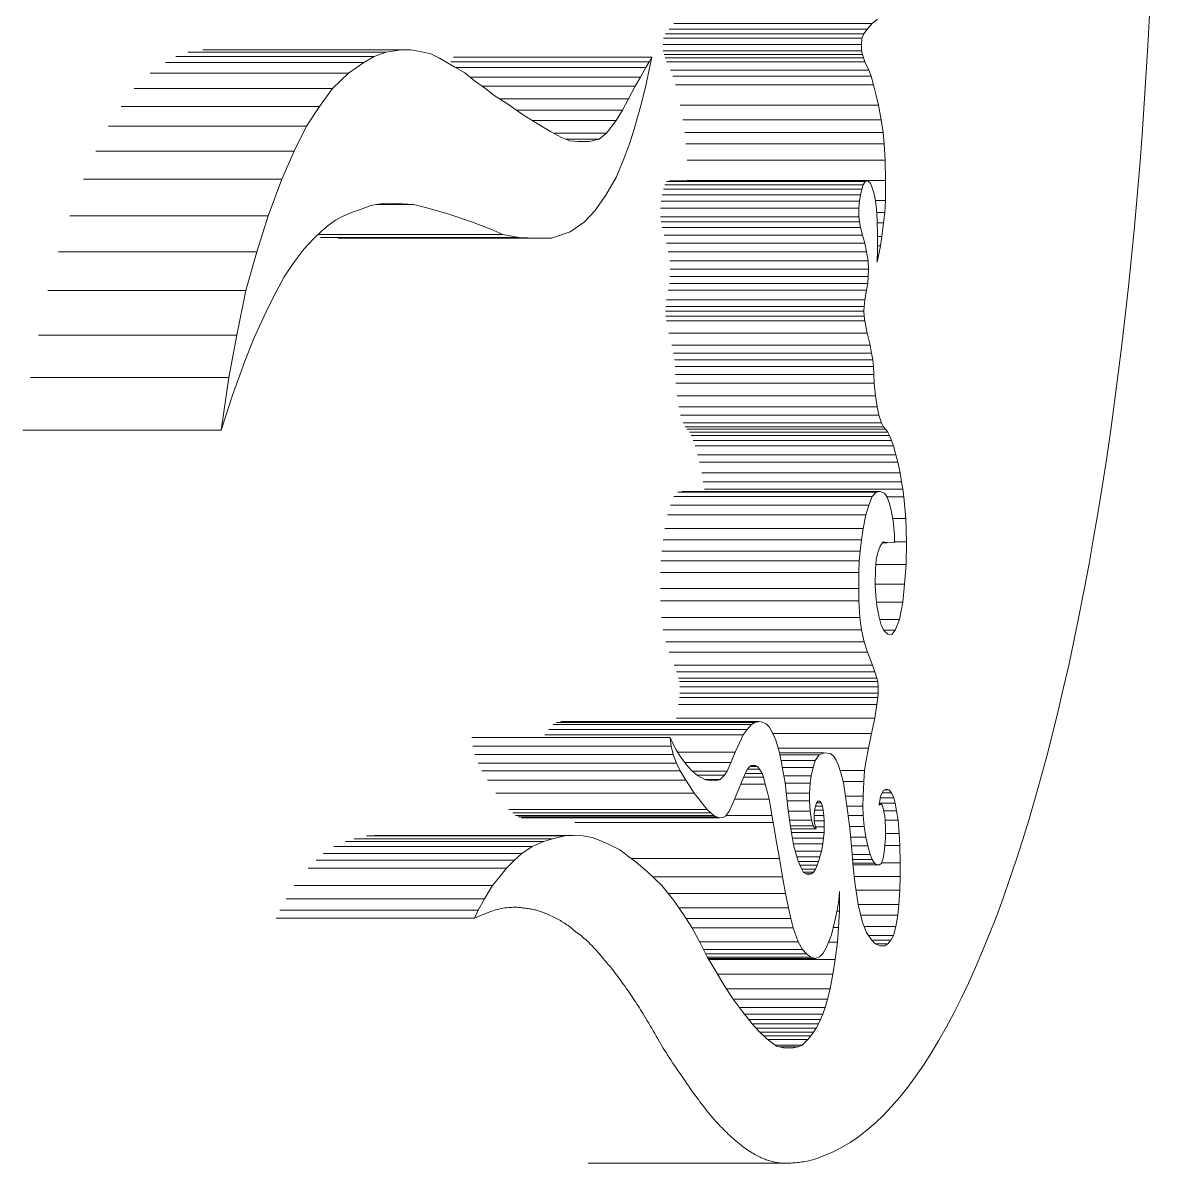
# Model space of a CAD drawing. Header units: inches. Extents: x 15 to 402, y 6 to 258.
# Drawn here: x 219.566 to 219.9119, y 105.263 to 105.6102 of the extents above; entities that cross this region are included whole.
import ezdxf

# ---------------------------------------------------------------- set-up
doc = ezdxf.new("R2010")
doc.units = ezdxf.units.IN
doc.header["$LTSCALE"] = 12
doc.header["$MEASUREMENT"] = 0
doc.layers.add('Visible (ANSI)', color=7, linetype='Continuous', lineweight=50)

msp = doc.modelspace()

# ---------------------------------------------------------------- linework, layer by layer
at = {"layer": 'Visible (ANSI)', "linetype": 'Continuous', "lineweight": 18}
for p, q in [((219.76418, 105.60994), (219.82455, 105.60994)), ((219.82307, 105.60822), (219.82455, 105.60994)), ((219.82455, 105.60994), (219.8262, 105.61125)), ((219.76166, 105.60683), (219.82204, 105.60683)), ((219.7627, 105.60822), (219.82307, 105.60822)), ((219.82143, 105.60546), (219.82204, 105.60683)), ((219.82204, 105.60683), (219.82307, 105.60822)), ((219.7609, 105.6036), (219.82127, 105.6036)), ((219.76106, 105.60546), (219.82143, 105.60546)), ((219.82127, 105.6036), (219.82143, 105.60546)), ((219.82131, 105.60165), (219.82127, 105.6036)), ((219.61259, 105.59987), (219.67296, 105.59987)), ((219.61624, 105.60127), (219.67661, 105.60127)), ((219.6208, 105.60193), (219.68117, 105.60193)), ((219.62379, 105.60195), (219.68416, 105.60195)), ((219.66977, 105.59808), (219.67296, 105.59987)), ((219.67296, 105.59987), (219.67661, 105.60127)), ((219.67661, 105.60127), (219.68117, 105.60193)), ((219.68117, 105.60193), (219.68416, 105.60195)), ((219.68416, 105.60195), (219.68746, 105.6013)), ((219.68746, 105.6013), (219.69021, 105.60076)), ((219.69021, 105.60076), (219.69285, 105.5994)), ((219.69285, 105.5994), (219.69748, 105.59665)), ((219.69709, 105.5997), (219.75746, 105.5997)), ((219.75746, 105.5997), (219.75667, 105.59595)), ((219.75669, 105.59834), (219.75746, 105.5997)), ((219.76094, 105.60165), (219.82131, 105.60165)), ((219.76123, 105.60053), (219.8216, 105.60053)), ((219.76153, 105.59952), (219.8219, 105.59952)), ((219.8216, 105.60053), (219.82131, 105.60165)), ((219.8219, 105.59952), (219.8216, 105.60053)), ((219.82232, 105.5983), (219.8219, 105.59952)), ((219.6094, 105.59808), (219.66977, 105.59808)), ((219.66514, 105.59481), (219.66977, 105.59808)), ((219.69632, 105.59834), (219.75669, 105.59834)), ((219.69748, 105.59665), (219.70058, 105.59491)), ((219.69772, 105.59652), (219.7556, 105.59652)), ((219.75403, 105.59359), (219.7556, 105.59652)), ((219.7556, 105.59652), (219.75669, 105.59834)), ((219.75667, 105.59595), (219.75576, 105.59146)), ((219.76195, 105.5983), (219.82232, 105.5983)), ((219.8235, 105.59573), (219.82232, 105.5983)), ((219.60477, 105.59481), (219.66514, 105.59481)), ((219.66022, 105.59015), (219.66514, 105.59481)), ((219.70058, 105.59491), (219.70351, 105.59248)), ((219.70218, 105.59359), (219.75403, 105.59359)), ((219.70351, 105.59248), (219.70679, 105.5902)), ((219.75242, 105.59092), (219.75403, 105.59359)), ((219.76313, 105.59573), (219.8235, 105.59573)), ((219.76391, 105.59388), (219.82428, 105.59388)), ((219.82428, 105.59388), (219.8235, 105.59573)), ((219.825, 105.59124), (219.82428, 105.59388)), ((219.59985, 105.59015), (219.66022, 105.59015)), ((219.65631, 105.58471), (219.66022, 105.59015)), ((219.70575, 105.59092), (219.75242, 105.59092)), ((219.70679, 105.5902), (219.70947, 105.58803)), ((219.75042, 105.58702), (219.75242, 105.59092)), ((219.75576, 105.59146), (219.7543, 105.58571)), ((219.76463, 105.59124), (219.825, 105.59124)), ((219.82577, 105.58808), (219.825, 105.59124)), ((219.70947, 105.58803), (219.71383, 105.58528)), ((219.71107, 105.58702), (219.75042, 105.58702)), ((219.74853, 105.58353), (219.75042, 105.58702)), ((219.7543, 105.58571), (219.75205, 105.57775)), ((219.8265, 105.58509), (219.82577, 105.58808)), ((219.59594, 105.58471), (219.65631, 105.58471)), ((219.6524, 105.57872), (219.65631, 105.58471)), ((219.71383, 105.58528), (219.71813, 105.58224)), ((219.71631, 105.58353), (219.74853, 105.58353)), ((219.71813, 105.58224), (219.72338, 105.57898)), ((219.74658, 105.58044), (219.74853, 105.58353)), ((219.76613, 105.58509), (219.8265, 105.58509)), ((219.82728, 105.58063), (219.8265, 105.58509)), ((219.59203, 105.57872), (219.6524, 105.57872)), ((219.64857, 105.57107), (219.6524, 105.57872)), ((219.72103, 105.58044), (219.74658, 105.58044)), ((219.72338, 105.57898), (219.72662, 105.57711)), ((219.74366, 105.57661), (219.74658, 105.58044)), ((219.76691, 105.58063), (219.82728, 105.58063)), ((219.82787, 105.57677), (219.82728, 105.58063)), ((219.72662, 105.57711), (219.72998, 105.57524)), ((219.72751, 105.57661), (219.74366, 105.57661)), ((219.72998, 105.57524), (219.73252, 105.57428)), ((219.74141, 105.57473), (219.74366, 105.57661)), ((219.75205, 105.57775), (219.75081, 105.57366)), ((219.7675, 105.57677), (219.82787, 105.57677)), ((219.82824, 105.57333), (219.82787, 105.57677)), ((219.73131, 105.57473), (219.74141, 105.57473)), ((219.73252, 105.57428), (219.73519, 105.57401)), ((219.73491, 105.57404), (219.73839, 105.57404)), ((219.73519, 105.57401), (219.73839, 105.57404)), ((219.73839, 105.57404), (219.74141, 105.57473)), ((219.75081, 105.57366), (219.74896, 105.56871)), ((219.76787, 105.57333), (219.82824, 105.57333)), ((219.82855, 105.56838), (219.82824, 105.57333)), ((219.5882, 105.57107), (219.64857, 105.57107)), ((219.64482, 105.56261), (219.64857, 105.57107)), ((219.74896, 105.56871), (219.74667, 105.56327)), ((219.76818, 105.56838), (219.82855, 105.56838)), ((219.82862, 105.56216), (219.82855, 105.56838)), ((219.58445, 105.56261), (219.64482, 105.56261)), ((219.64064, 105.55137), (219.64482, 105.56261)), ((219.74667, 105.56327), (219.74344, 105.55766)), ((219.76202, 105.56182), (219.82239, 105.56182)), ((219.76283, 105.56203), (219.8232, 105.56203)), ((219.76825, 105.56216), (219.82862, 105.56216)), ((219.82184, 105.56084), (219.82239, 105.56182)), ((219.82239, 105.56182), (219.8232, 105.56203)), ((219.8232, 105.56203), (219.82405, 105.56138)), ((219.82405, 105.56138), (219.82448, 105.56028)), ((219.82857, 105.5561), (219.82862, 105.56216)), ((219.74344, 105.55766), (219.74011, 105.55297)), ((219.76058, 105.55777), (219.82095, 105.55777)), ((219.761, 105.55952), (219.82137, 105.55952)), ((219.76147, 105.56084), (219.82184, 105.56084)), ((219.82064, 105.55585), (219.82095, 105.55777)), ((219.82095, 105.55777), (219.82137, 105.55952)), ((219.82137, 105.55952), (219.82184, 105.56084)), ((219.82448, 105.56028), (219.82507, 105.55841)), ((219.82507, 105.55841), (219.82546, 105.55661)), ((219.67191, 105.55455), (219.66927, 105.55358)), ((219.67602, 105.55523), (219.67191, 105.55455)), ((219.67378, 105.55486), (219.68489, 105.55486)), ((219.67986, 105.55519), (219.67602, 105.55523)), ((219.68489, 105.55486), (219.67986, 105.55519)), ((219.68854, 105.55398), (219.68489, 105.55486)), ((219.76027, 105.55585), (219.82064, 105.55585)), ((219.82047, 105.55376), (219.82064, 105.55585)), ((219.82546, 105.55661), (219.82585, 105.55352)), ((219.82552, 105.5561), (219.82857, 105.5561)), ((219.82836, 105.55246), (219.82857, 105.5561)), ((219.58027, 105.55137), (219.64064, 105.55137)), ((219.63718, 105.54043), (219.64064, 105.55137)), ((219.66352, 105.55128), (219.66122, 105.55009)), ((219.66655, 105.55261), (219.66352, 105.55128)), ((219.66927, 105.55358), (219.66655, 105.55261)), ((219.69507, 105.55207), (219.68854, 105.55398)), ((219.70256, 105.54961), (219.69507, 105.55207)), ((219.74011, 105.55297), (219.73684, 105.54949)), ((219.7601, 105.55376), (219.82047, 105.55376)), ((219.76011, 105.55108), (219.82048, 105.55108)), ((219.82048, 105.55108), (219.82047, 105.55376)), ((219.82064, 105.54954), (219.82048, 105.55108)), ((219.82585, 105.55352), (219.82606, 105.55007)), ((219.82591, 105.55246), (219.82836, 105.55246)), ((219.82801, 105.54925), (219.82836, 105.55246)), ((219.6589, 105.54844), (219.65693, 105.54677)), ((219.66122, 105.55009), (219.6589, 105.54844)), ((219.70851, 105.54731), (219.70256, 105.54961)), ((219.71208, 105.54572), (219.70851, 105.54731)), ((219.73684, 105.54949), (219.73265, 105.54655)), ((219.76027, 105.54954), (219.82064, 105.54954)), ((219.76061, 105.54782), (219.82098, 105.54782)), ((219.82098, 105.54782), (219.82064, 105.54954)), ((219.82164, 105.54552), (219.82098, 105.54782)), ((219.82606, 105.55007), (219.82617, 105.54558)), ((219.82608, 105.54925), (219.82801, 105.54925)), ((219.82751, 105.54513), (219.82801, 105.54925)), ((219.65445, 105.5444), (219.65158, 105.54129)), ((219.65693, 105.54677), (219.65445, 105.5444)), ((219.65583, 105.54572), (219.71208, 105.54572)), ((219.65663, 105.54479), (219.717, 105.54479)), ((219.66188, 105.54459), (219.72225, 105.54459)), ((219.717, 105.54479), (219.71208, 105.54572)), ((219.72225, 105.54459), (219.717, 105.54479)), ((219.72697, 105.54459), (219.72225, 105.54459)), ((219.73265, 105.54655), (219.72697, 105.54459)), ((219.76127, 105.54552), (219.82164, 105.54552)), ((219.82232, 105.54305), (219.82164, 105.54552)), ((219.82617, 105.54558), (219.82616, 105.54109)), ((219.82617, 105.54513), (219.82751, 105.54513)), ((219.82707, 105.54226), (219.82751, 105.54513)), ((219.57681, 105.54043), (219.63718, 105.54043)), ((219.63393, 105.52869), (219.63718, 105.54043)), ((219.65158, 105.54129), (219.64847, 105.53723)), ((219.76195, 105.54305), (219.82232, 105.54305)), ((219.76245, 105.54048), (219.82282, 105.54048)), ((219.82282, 105.54048), (219.82232, 105.54305)), ((219.8233, 105.53774), (219.82282, 105.54048)), ((219.82616, 105.54109), (219.82608, 105.53728)), ((219.82616, 105.54226), (219.82707, 105.54226)), ((219.82652, 105.5392), (219.82707, 105.54226)), ((219.64847, 105.53723), (219.6456, 105.53282)), ((219.76293, 105.53774), (219.8233, 105.53774)), ((219.8234, 105.53515), (219.8233, 105.53774)), ((219.82608, 105.53728), (219.82652, 105.5392)), ((219.82612, 105.5392), (219.82652, 105.5392)), ((219.76303, 105.53515), (219.8234, 105.53515)), ((219.82337, 105.5329), (219.8234, 105.53515)), ((219.6456, 105.53282), (219.64315, 105.52827)), ((219.76285, 105.53082), (219.82322, 105.53082)), ((219.763, 105.5329), (219.82337, 105.5329)), ((219.82286, 105.52873), (219.82322, 105.53082)), ((219.82322, 105.53082), (219.82337, 105.5329)), ((219.57356, 105.52869), (219.63393, 105.52869)), ((219.63112, 105.51503), (219.63393, 105.52869)), ((219.64315, 105.52827), (219.64078, 105.52365)), ((219.76249, 105.52873), (219.82286, 105.52873)), ((219.82234, 105.52587), (219.82286, 105.52873)), ((219.64078, 105.52365), (219.63862, 105.51917)), ((219.76174, 105.52382), (219.82211, 105.52382)), ((219.76197, 105.52587), (219.82234, 105.52587)), ((219.82205, 105.52238), (219.82211, 105.52382)), ((219.82211, 105.52382), (219.82234, 105.52587)), ((219.76168, 105.52238), (219.82205, 105.52238)), ((219.76172, 105.52082), (219.82209, 105.52082)), ((219.7619, 105.51947), (219.82227, 105.51947)), ((219.82209, 105.52082), (219.82205, 105.52238)), ((219.82227, 105.51947), (219.82209, 105.52082)), ((219.82303, 105.51569), (219.82227, 105.51947)), ((219.63862, 105.51917), (219.63627, 105.51407)), ((219.57075, 105.51503), (219.63112, 105.51503)), ((219.62866, 105.50222), (219.63112, 105.51503)), ((219.63627, 105.51407), (219.63356, 105.50715)), ((219.76266, 105.51569), (219.82303, 105.51569)), ((219.82392, 105.51203), (219.82303, 105.51569)), ((219.76355, 105.51203), (219.82392, 105.51203)), ((219.76402, 105.50956), (219.82439, 105.50956)), ((219.82439, 105.50956), (219.82392, 105.51203)), ((219.82472, 105.50754), (219.82439, 105.50956)), ((219.63356, 105.50715), (219.63201, 105.50293)), ((219.76435, 105.50754), (219.82472, 105.50754)), ((219.76456, 105.50556), (219.82493, 105.50556)), ((219.82493, 105.50556), (219.82472, 105.50754)), ((219.82501, 105.50313), (219.82493, 105.50556)), ((219.56829, 105.50222), (219.62866, 105.50222)), ((219.62636, 105.48611), (219.62866, 105.50222)), ((219.63201, 105.50293), (219.62985, 105.49678)), ((219.76464, 105.50313), (219.82501, 105.50313)), ((219.82514, 105.50046), (219.82501, 105.50313)), ((219.76477, 105.50046), (219.82514, 105.50046)), ((219.82556, 105.49656), (219.82514, 105.50046)), ((219.62985, 105.49678), (219.62636, 105.48611)), ((219.76519, 105.49656), (219.82556, 105.49656)), ((219.82611, 105.49324), (219.82556, 105.49656)), ((219.76574, 105.49324), (219.82611, 105.49324)), ((219.82661, 105.49069), (219.82611, 105.49324)), ((219.76623, 105.49069), (219.82661, 105.49069)), ((219.76698, 105.48841), (219.82735, 105.48841)), ((219.82735, 105.48841), (219.82661, 105.49069)), ((219.82802, 105.48715), (219.82735, 105.48841)), ((219.56599, 105.48611), (219.62636, 105.48611)), ((219.76765, 105.48715), (219.82802, 105.48715)), ((219.76823, 105.48647), (219.8286, 105.48647)), ((219.76895, 105.48556), (219.82932, 105.48556)), ((219.8286, 105.48647), (219.82802, 105.48715)), ((219.82932, 105.48556), (219.8286, 105.48647)), ((219.82981, 105.48455), (219.82932, 105.48556)), ((219.76944, 105.48455), (219.82981, 105.48455)), ((219.77009, 105.48304), (219.83046, 105.48304)), ((219.7707, 105.48136), (219.83107, 105.48136)), ((219.83046, 105.48304), (219.82981, 105.48455)), ((219.83107, 105.48136), (219.83046, 105.48304)), ((219.83177, 105.47865), (219.83107, 105.48136)), ((219.77139, 105.47865), (219.83177, 105.47865)), ((219.83231, 105.47644), (219.83177, 105.47865)), ((219.77194, 105.47644), (219.83231, 105.47644)), ((219.83303, 105.47313), (219.83231, 105.47644)), ((219.77266, 105.47313), (219.83303, 105.47313)), ((219.83351, 105.47041), (219.83303, 105.47313)), ((219.76662, 105.4675), (219.82699, 105.4675)), ((219.77314, 105.47041), (219.83351, 105.47041)), ((219.7735, 105.46819), (219.83387, 105.46819)), ((219.82579, 105.46725), (219.82699, 105.4675)), ((219.82699, 105.4675), (219.82829, 105.46692)), ((219.83387, 105.46819), (219.83351, 105.47041)), ((219.83414, 105.46589), (219.83387, 105.46819)), ((219.76417, 105.46598), (219.82454, 105.46598)), ((219.76541, 105.46725), (219.82579, 105.46725)), ((219.82351, 105.46333), (219.82454, 105.46598)), ((219.82454, 105.46598), (219.82579, 105.46725)), ((219.82829, 105.46692), (219.82911, 105.46575)), ((219.82902, 105.46589), (219.83414, 105.46589)), ((219.82911, 105.46575), (219.8298, 105.46383)), ((219.83482, 105.45924), (219.83414, 105.46589)), ((219.76314, 105.46333), (219.82351, 105.46333)), ((219.8226, 105.4604), (219.82351, 105.46333)), ((219.8298, 105.46383), (219.83033, 105.46172)), ((219.83033, 105.46172), (219.83095, 105.45859)), ((219.76223, 105.4604), (219.8226, 105.4604)), ((219.8218, 105.45626), (219.8226, 105.4604)), ((219.83082, 105.45924), (219.83482, 105.45924)), ((219.83095, 105.45859), (219.83136, 105.45431)), ((219.83502, 105.45211), (219.83482, 105.45924)), ((219.76143, 105.45626), (219.8218, 105.45626)), ((219.82128, 105.4528), (219.8218, 105.45626)), ((219.83136, 105.45431), (219.83139, 105.45193)), ((219.76091, 105.4528), (219.82128, 105.4528)), ((219.82091, 105.44934), (219.82128, 105.4528)), ((219.82702, 105.45084), (219.82628, 105.44888)), ((219.82794, 105.45212), (219.82702, 105.45084)), ((219.82771, 105.45181), (219.82915, 105.45181)), ((219.82778, 105.4519), (219.829, 105.4519)), ((219.829, 105.4519), (219.82794, 105.45212)), ((219.82915, 105.45181), (219.829, 105.4519)), ((219.83139, 105.45193), (219.82915, 105.45181)), ((219.83139, 105.45211), (219.83502, 105.45211)), ((219.83486, 105.44523), (219.83502, 105.45211)), ((219.76054, 105.44934), (219.82091, 105.44934)), ((219.82063, 105.44635), (219.82091, 105.44934)), ((219.82578, 105.44679), (219.82555, 105.44376)), ((219.82628, 105.44888), (219.82578, 105.44679)), ((219.76026, 105.44635), (219.82063, 105.44635)), ((219.82046, 105.44279), (219.82063, 105.44635)), ((219.82555, 105.44376), (219.82545, 105.43908)), ((219.82566, 105.44523), (219.83486, 105.44523)), ((219.83439, 105.4393), (219.83486, 105.44523)), ((219.76009, 105.44279), (219.82046, 105.44279)), ((219.82044, 105.43796), (219.82046, 105.44279)), ((219.76007, 105.43796), (219.82044, 105.43796)), ((219.82049, 105.43415), (219.82044, 105.43796)), ((219.82545, 105.43908), (219.82564, 105.43566)), ((219.82546, 105.4393), (219.83439, 105.4393)), ((219.83391, 105.43378), (219.83439, 105.4393)), ((219.76012, 105.43415), (219.82049, 105.43415)), ((219.82076, 105.42908), (219.82049, 105.43415)), ((219.82564, 105.43566), (219.82601, 105.43266)), ((219.82587, 105.43378), (219.83391, 105.43378)), ((219.82601, 105.43266), (219.82655, 105.42966)), ((219.83289, 105.42848), (219.83391, 105.43378)), ((219.82655, 105.42966), (219.82731, 105.42682)), ((219.76039, 105.42908), (219.82076, 105.42908)), ((219.82132, 105.42537), (219.82076, 105.42908)), ((219.82687, 105.42848), (219.83289, 105.42848)), ((219.82731, 105.42682), (219.82817, 105.42508)), ((219.83155, 105.42525), (219.83289, 105.42848)), ((219.76095, 105.42537), (219.82132, 105.42537)), ((219.82209, 105.42167), (219.82132, 105.42537)), ((219.82809, 105.42525), (219.83155, 105.42525)), ((219.82817, 105.42508), (219.82928, 105.42403)), ((219.82928, 105.42403), (219.83052, 105.42396)), ((219.83052, 105.42396), (219.83155, 105.42525)), ((219.76172, 105.42167), (219.82209, 105.42167)), ((219.82311, 105.41858), (219.82209, 105.42167)), ((219.76274, 105.41858), (219.82311, 105.41858)), ((219.82466, 105.4146), (219.82311, 105.41858)), ((219.76429, 105.4146), (219.82466, 105.4146)), ((219.76502, 105.41258), (219.82539, 105.41258)), ((219.82539, 105.41258), (219.82466, 105.4146)), ((219.826, 105.41064), (219.82539, 105.41258)), ((219.76563, 105.41064), (219.826, 105.41064)), ((219.76588, 105.40963), (219.82625, 105.40963)), ((219.82625, 105.40963), (219.826, 105.41064)), ((219.82637, 105.40802), (219.82625, 105.40963)), ((219.766, 105.40802), (219.82637, 105.40802)), ((219.76602, 105.40612), (219.82639, 105.40612)), ((219.82629, 105.40479), (219.82639, 105.40612)), ((219.82639, 105.40612), (219.82637, 105.40802)), ((219.76562, 105.40265), (219.82599, 105.40265)), ((219.76592, 105.40479), (219.82629, 105.40479)), ((219.82532, 105.39842), (219.82599, 105.40265)), ((219.82599, 105.40265), (219.82629, 105.40479)), ((219.76495, 105.39842), (219.82532, 105.39842)), ((219.82439, 105.39381), (219.82532, 105.39842)), ((219.72613, 105.39499), (219.7865, 105.39499)), ((219.72746, 105.39658), (219.78783, 105.39658)), ((219.72843, 105.39716), (219.7888, 105.39716)), ((219.7298, 105.39741), (219.79017, 105.39741)), ((219.78532, 105.3934), (219.7865, 105.39499)), ((219.7865, 105.39499), (219.78783, 105.39658)), ((219.78783, 105.39658), (219.7888, 105.39716)), ((219.7888, 105.39716), (219.79017, 105.39741)), ((219.79017, 105.39741), (219.7911, 105.39728)), ((219.7911, 105.39728), (219.79229, 105.39671)), ((219.79229, 105.39671), (219.7932, 105.39586)), ((219.7932, 105.39586), (219.79425, 105.39403)), ((219.70267, 105.39254), (219.76304, 105.39254)), ((219.72495, 105.3934), (219.78532, 105.3934)), ((219.76335, 105.38995), (219.76304, 105.39254)), ((219.76304, 105.39254), (219.76379, 105.39096)), ((219.76379, 105.39096), (219.76491, 105.38887)), ((219.78417, 105.39092), (219.78532, 105.3934)), ((219.79425, 105.39403), (219.79519, 105.39175)), ((219.79435, 105.39381), (219.82439, 105.39381)), ((219.79519, 105.39175), (219.79623, 105.3883)), ((219.82338, 105.3893), (219.82439, 105.39381)), ((219.70298, 105.38995), (219.76335, 105.38995)), ((219.76394, 105.38742), (219.76335, 105.38995)), ((219.76491, 105.38887), (219.76622, 105.38669)), ((219.76539, 105.38807), (219.78283, 105.38807)), ((219.78152, 105.38495), (219.78283, 105.38807)), ((219.78283, 105.38807), (219.78417, 105.39092)), ((219.79593, 105.3893), (219.82338, 105.3893)), ((219.79623, 105.3883), (219.79687, 105.38543)), ((219.79631, 105.38794), (219.80993, 105.38794)), ((219.80839, 105.38734), (219.80993, 105.38794)), ((219.80993, 105.38794), (219.81191, 105.38773)), ((219.81191, 105.38773), (219.81287, 105.38675)), ((219.82275, 105.38564), (219.82338, 105.3893)), ((219.70357, 105.38742), (219.76394, 105.38742)), ((219.70465, 105.38481), (219.76502, 105.38481)), ((219.76502, 105.38481), (219.76394, 105.38742)), ((219.76609, 105.38241), (219.76502, 105.38481)), ((219.76622, 105.38669), (219.76814, 105.38418)), ((219.76755, 105.38495), (219.78152, 105.38495)), ((219.76814, 105.38418), (219.76947, 105.38263)), ((219.78045, 105.3823), (219.78152, 105.38495)), ((219.78771, 105.38405), (219.78699, 105.38347)), ((219.7884, 105.38418), (219.78771, 105.38405)), ((219.7878, 105.38407), (219.78901, 105.38407)), ((219.78901, 105.38407), (219.7884, 105.38418)), ((219.78966, 105.38376), (219.78901, 105.38407)), ((219.79644, 105.38734), (219.80839, 105.38734)), ((219.79685, 105.38553), (219.80722, 105.38553)), ((219.79687, 105.38543), (219.79746, 105.38205)), ((219.80654, 105.38344), (219.80722, 105.38553)), ((219.80722, 105.38553), (219.80839, 105.38734)), ((219.81287, 105.38675), (219.81362, 105.38565)), ((219.81362, 105.38565), (219.81429, 105.38404)), ((219.81429, 105.38404), (219.81502, 105.38182)), ((219.82225, 105.38256), (219.82275, 105.38564)), ((219.70572, 105.38241), (219.76609, 105.38241)), ((219.76782, 105.37954), (219.76609, 105.38241)), ((219.76947, 105.38263), (219.77136, 105.38102)), ((219.76987, 105.3823), (219.78045, 105.3823)), ((219.77129, 105.38109), (219.77964, 105.38109)), ((219.77136, 105.38102), (219.77376, 105.37971)), ((219.77825, 105.37976), (219.77964, 105.38109)), ((219.77964, 105.38109), (219.78045, 105.3823)), ((219.78568, 105.38113), (219.78486, 105.37916)), ((219.7864, 105.38261), (219.78568, 105.38113)), ((219.78594, 105.38166), (219.79101, 105.38166)), ((219.78699, 105.38347), (219.7864, 105.38261)), ((219.7866, 105.3829), (219.79026, 105.3829)), ((219.78734, 105.38376), (219.78966, 105.38376)), ((219.79026, 105.3829), (219.78966, 105.38376)), ((219.79101, 105.38166), (219.79026, 105.3829)), ((219.79142, 105.38045), (219.79101, 105.38166)), ((219.79722, 105.38344), (219.80654, 105.38344)), ((219.79746, 105.38205), (219.79803, 105.37876)), ((219.79766, 105.38094), (219.80598, 105.38094)), ((219.80567, 105.37866), (219.80598, 105.38094)), ((219.80598, 105.38094), (219.80654, 105.38344)), ((219.81478, 105.38256), (219.82225, 105.38256)), ((219.81502, 105.38182), (219.8158, 105.37877)), ((219.82197, 105.37923), (219.82225, 105.38256)), ((219.70745, 105.37954), (219.76782, 105.37954)), ((219.76893, 105.37787), (219.76782, 105.37954)), ((219.77033, 105.37566), (219.76893, 105.37787)), ((219.77367, 105.37976), (219.77825, 105.37976)), ((219.77376, 105.37971), (219.77551, 105.37944)), ((219.77551, 105.37944), (219.77693, 105.37942)), ((219.77693, 105.37942), (219.77825, 105.37976)), ((219.78486, 105.37916), (219.78398, 105.37695)), ((219.78456, 105.37841), (219.792, 105.37841)), ((219.7854, 105.38045), (219.79142, 105.38045)), ((219.792, 105.37841), (219.79142, 105.38045)), ((219.79264, 105.37583), (219.792, 105.37841)), ((219.79803, 105.37876), (219.79842, 105.37501)), ((219.79804, 105.37866), (219.80567, 105.37866)), ((219.8055, 105.37567), (219.80567, 105.37866)), ((219.81568, 105.37923), (219.82197, 105.37923)), ((219.8158, 105.37877), (219.81643, 105.37458)), ((219.82176, 105.37472), (219.82197, 105.37923)), ((219.70996, 105.37566), (219.77033, 105.37566)), ((219.77165, 105.374), (219.77033, 105.37566)), ((219.77302, 105.3723), (219.77165, 105.374)), ((219.7831, 105.37499), (219.78216, 105.37258)), ((219.78262, 105.37376), (219.79316, 105.37376)), ((219.78398, 105.37695), (219.7831, 105.37499)), ((219.79316, 105.37376), (219.79264, 105.37583)), ((219.79367, 105.37094), (219.79316, 105.37376)), ((219.79835, 105.37567), (219.8055, 105.37567)), ((219.79842, 105.37501), (219.79892, 105.37118)), ((219.80545, 105.3733), (219.8055, 105.37567)), ((219.81641, 105.37472), (219.82176, 105.37472)), ((219.81643, 105.37458), (219.81707, 105.37036)), ((219.82174, 105.37166), (219.82176, 105.37472)), ((219.8271, 105.37469), (219.82663, 105.372)), ((219.82701, 105.37416), (219.83109, 105.37416)), ((219.82795, 105.37648), (219.8271, 105.37469)), ((219.82762, 105.37578), (219.83047, 105.37578)), ((219.8288, 105.37689), (219.82795, 105.37648)), ((219.82833, 105.37666), (219.82973, 105.37666)), ((219.82973, 105.37666), (219.8288, 105.37689)), ((219.83047, 105.37578), (219.82973, 105.37666)), ((219.83109, 105.37416), (219.83047, 105.37578)), ((219.83159, 105.37254), (219.83109, 105.37416)), ((219.71398, 105.37065), (219.77435, 105.37065)), ((219.77435, 105.37065), (219.77302, 105.3723)), ((219.77548, 105.36967), (219.77435, 105.37065)), ((219.78109, 105.3703), (219.77992, 105.36862)), ((219.78216, 105.37258), (219.78109, 105.3703)), ((219.79404, 105.36879), (219.79367, 105.37094)), ((219.79864, 105.3733), (219.80545, 105.3733)), ((219.79892, 105.37118), (219.79951, 105.36682)), ((219.80565, 105.37012), (219.80545, 105.3733)), ((219.80698, 105.37035), (219.80688, 105.369)), ((219.80725, 105.37165), (219.80698, 105.37035)), ((219.80699, 105.37043), (219.80966, 105.37043)), ((219.80756, 105.37262), (219.80725, 105.37165)), ((219.80726, 105.3717), (219.80941, 105.3717)), ((219.80801, 105.37315), (219.80756, 105.37262)), ((219.80763, 105.37269), (219.80903, 105.37269)), ((219.80859, 105.37318), (219.80801, 105.37315)), ((219.80903, 105.37269), (219.80859, 105.37318)), ((219.80941, 105.3717), (219.80903, 105.37269)), ((219.80966, 105.37043), (219.80941, 105.3717)), ((219.80987, 105.36881), (219.80966, 105.37043)), ((219.81687, 105.37166), (219.82174, 105.37166)), ((219.81707, 105.37036), (219.8177, 105.36483)), ((219.82184, 105.36884), (219.82174, 105.37166)), ((219.82663, 105.372), (219.82693, 105.3723)), ((219.82669, 105.3723), (219.82693, 105.3723)), ((219.82673, 105.37254), (219.83159, 105.37254)), ((219.82693, 105.3723), (219.8273, 105.37226)), ((219.8273, 105.37226), (219.82763, 105.37193)), ((219.82763, 105.37193), (219.82788, 105.37108)), ((219.82788, 105.37108), (219.82813, 105.36994)), ((219.82806, 105.37027), (219.83198, 105.37027)), ((219.83198, 105.37027), (219.83159, 105.37254)), ((219.83244, 105.36736), (219.83198, 105.37027)), ((219.71511, 105.36967), (219.77548, 105.36967)), ((219.71599, 105.36883), (219.77636, 105.36883)), ((219.71674, 105.36838), (219.77711, 105.36838)), ((219.71775, 105.36808), (219.77812, 105.36808)), ((219.73401, 105.36669), (219.79438, 105.36669)), ((219.77636, 105.36883), (219.77548, 105.36967)), ((219.77711, 105.36838), (219.77636, 105.36883)), ((219.77812, 105.36808), (219.77711, 105.36838)), ((219.77918, 105.36819), (219.77812, 105.36808)), ((219.77992, 105.36862), (219.77918, 105.36819)), ((219.78004, 105.36879), (219.79404, 105.36879)), ((219.79438, 105.36669), (219.79404, 105.36879)), ((219.79545, 105.36066), (219.79438, 105.36669)), ((219.79906, 105.37012), (219.80565, 105.37012)), ((219.79944, 105.36737), (219.80611, 105.36737)), ((219.79951, 105.36682), (219.80009, 105.3629)), ((219.80611, 105.36737), (219.80565, 105.37012)), ((219.80662, 105.36564), (219.80611, 105.36737)), ((219.80688, 105.369), (219.80687, 105.36754)), ((219.80687, 105.36754), (219.80703, 105.36642)), ((219.80688, 105.36881), (219.80987, 105.36881)), ((219.80691, 105.36725), (219.80992, 105.36725)), ((219.80992, 105.36725), (219.80987, 105.36881)), ((219.80994, 105.36534), (219.80992, 105.36725)), ((219.81724, 105.36884), (219.82184, 105.36884)), ((219.82209, 105.36543), (219.82184, 105.36884)), ((219.82813, 105.36994), (219.82842, 105.36863)), ((219.82842, 105.36863), (219.82855, 105.36719)), ((219.82853, 105.36736), (219.83244, 105.36736)), ((219.82855, 105.36719), (219.82863, 105.365)), ((219.83281, 105.36334), (219.83244, 105.36736)), ((219.79969, 105.36564), (219.80662, 105.36564)), ((219.79982, 105.36474), (219.80716, 105.36474)), ((219.79998, 105.36366), (219.8099, 105.36366)), ((219.80716, 105.36474), (219.80662, 105.36564)), ((219.80703, 105.36642), (219.80748, 105.36476)), ((219.80719, 105.36474), (219.80716, 105.36474)), ((219.80748, 105.36476), (219.80719, 105.36474)), ((219.80732, 105.36534), (219.80994, 105.36534)), ((219.80976, 105.36191), (219.8099, 105.36366)), ((219.8099, 105.36366), (219.80994, 105.36534)), ((219.81763, 105.36543), (219.82209, 105.36543)), ((219.8177, 105.36483), (219.81822, 105.35951)), ((219.82266, 105.36223), (219.82209, 105.36543)), ((219.82863, 105.365), (219.82858, 105.36194)), ((219.8286, 105.36334), (219.83281, 105.36334)), ((219.83299, 105.35969), (219.83281, 105.36334)), ((219.66421, 105.36093), (219.72458, 105.36093)), ((219.66687, 105.36176), (219.72724, 105.36176)), ((219.67063, 105.36264), (219.731, 105.36264)), ((219.67319, 105.36277), (219.73356, 105.36277)), ((219.72109, 105.35938), (219.72458, 105.36093)), ((219.72458, 105.36093), (219.72724, 105.36176)), ((219.72724, 105.36176), (219.731, 105.36264)), ((219.731, 105.36264), (219.73356, 105.36277)), ((219.73356, 105.36277), (219.73649, 105.36264)), ((219.73649, 105.36264), (219.7393, 105.3621)), ((219.7393, 105.3621), (219.74198, 105.36113)), ((219.74198, 105.36113), (219.74447, 105.36002)), ((219.74447, 105.36002), (219.74774, 105.35839)), ((219.7963, 105.35575), (219.79545, 105.36066)), ((219.80009, 105.3629), (219.80063, 105.35988)), ((219.80026, 105.36191), (219.80976, 105.36191)), ((219.80058, 105.36016), (219.80949, 105.36016)), ((219.80063, 105.35988), (219.80138, 105.35695)), ((219.8091, 105.35795), (219.80949, 105.36016)), ((219.80949, 105.36016), (219.80976, 105.36191)), ((219.81795, 105.36223), (219.82266, 105.36223)), ((219.82322, 105.3596), (219.82266, 105.36223)), ((219.82845, 105.35974), (219.82821, 105.3576)), ((219.82858, 105.36194), (219.82845, 105.35974)), ((219.65756, 105.35729), (219.71793, 105.35729)), ((219.66072, 105.35938), (219.72109, 105.35938)), ((219.71566, 105.35525), (219.71793, 105.35729)), ((219.71793, 105.35729), (219.72109, 105.35938)), ((219.74774, 105.35839), (219.75038, 105.35632)), ((219.75038, 105.35632), (219.7527, 105.35465)), ((219.80113, 105.35795), (219.8091, 105.35795)), ((219.80138, 105.35695), (219.80202, 105.35492)), ((219.80161, 105.35625), (219.80864, 105.35625)), ((219.80821, 105.35482), (219.80864, 105.35625)), ((219.80864, 105.35625), (219.8091, 105.35795)), ((219.81821, 105.3596), (219.82322, 105.3596)), ((219.81822, 105.35951), (219.81878, 105.35325)), ((219.81845, 105.35693), (219.82396, 105.35693)), ((219.82396, 105.35693), (219.82322, 105.3596)), ((219.82458, 105.35545), (219.82396, 105.35693)), ((219.82821, 105.3576), (219.82791, 105.35579)), ((219.82845, 105.35969), (219.83299, 105.35969)), ((219.83308, 105.35437), (219.83299, 105.35969)), ((219.65284, 105.35279), (219.71321, 105.35279)), ((219.65528, 105.35525), (219.71566, 105.35525)), ((219.71129, 105.35035), (219.71321, 105.35279)), ((219.71321, 105.35279), (219.71566, 105.35525)), ((219.75118, 105.35575), (219.7963, 105.35575)), ((219.7527, 105.35465), (219.75617, 105.35167)), ((219.7972, 105.3502), (219.7963, 105.35575)), ((219.80202, 105.35492), (219.80281, 105.35309)), ((219.80206, 105.35482), (219.80821, 105.35482)), ((219.80255, 105.35368), (219.80776, 105.35368)), ((219.80281, 105.35309), (219.80367, 105.35145)), ((219.80734, 105.35254), (219.80776, 105.35368)), ((219.80776, 105.35368), (219.80821, 105.35482)), ((219.81859, 105.35545), (219.82458, 105.35545)), ((219.81869, 105.35433), (219.82526, 105.35433)), ((219.81873, 105.35385), (219.82598, 105.35385)), ((219.81873, 105.35383), (219.82674, 105.35383)), ((219.81878, 105.35325), (219.8193, 105.34851)), ((219.82526, 105.35433), (219.82458, 105.35545)), ((219.82598, 105.35385), (219.82526, 105.35433)), ((219.82674, 105.35383), (219.82598, 105.35385)), ((219.82737, 105.35432), (219.82674, 105.35383)), ((219.82791, 105.35579), (219.82737, 105.35432)), ((219.82739, 105.35437), (219.83308, 105.35437)), ((219.83307, 105.35025), (219.83308, 105.35437)), ((219.70899, 105.34749), (219.71129, 105.35035)), ((219.75617, 105.35167), (219.76053, 105.34749)), ((219.7577, 105.3502), (219.7972, 105.3502)), ((219.79814, 105.34511), (219.7972, 105.3502)), ((219.8031, 105.35254), (219.80734, 105.35254)), ((219.80359, 105.35161), (219.80672, 105.35161)), ((219.80367, 105.35145), (219.80462, 105.35094)), ((219.80438, 105.35107), (219.80604, 105.35107)), ((219.80462, 105.35094), (219.80524, 105.35086)), ((219.80524, 105.35086), (219.80604, 105.35107)), ((219.80604, 105.35107), (219.80672, 105.35161)), ((219.80672, 105.35161), (219.80734, 105.35254)), ((219.81911, 105.35025), (219.83307, 105.35025)), ((219.83297, 105.34608), (219.83307, 105.35025)), ((219.64862, 105.34749), (219.70899, 105.34749)), ((219.70649, 105.34349), (219.70899, 105.34749)), ((219.76053, 105.34749), (219.76412, 105.34296)), ((219.8193, 105.34851), (219.81981, 105.34505)), ((219.81966, 105.34608), (219.83297, 105.34608)), ((219.83265, 105.34176), (219.83297, 105.34608)), ((219.64612, 105.34349), (219.70649, 105.34349)), ((219.70458, 105.33996), (219.70649, 105.34349)), ((219.76242, 105.34511), (219.79814, 105.34511)), ((219.76412, 105.34296), (219.76709, 105.33871)), ((219.79903, 105.34074), (219.79814, 105.34511)), ((219.81441, 105.34303), (219.81384, 105.33996)), ((219.81463, 105.34565), (219.81441, 105.34303)), ((219.81457, 105.3397), (219.81463, 105.34565)), ((219.81981, 105.34505), (219.82032, 105.34169)), ((219.64421, 105.33996), (219.70458, 105.33996)), ((219.70349, 105.33757), (219.70458, 105.33996)), ((219.70737, 105.33916), (219.70562, 105.33846)), ((219.70879, 105.33968), (219.70737, 105.33916)), ((219.70993, 105.34007), (219.70879, 105.33968)), ((219.71085, 105.34033), (219.70993, 105.34007)), ((219.71158, 105.3405), (219.71085, 105.34033)), ((219.7122, 105.34061), (219.71158, 105.3405)), ((219.71275, 105.34068), (219.7122, 105.34061)), ((219.71328, 105.34074), (219.71275, 105.34068)), ((219.71379, 105.34079), (219.71328, 105.34074)), ((219.71428, 105.34083), (219.71379, 105.34079)), ((219.71476, 105.34086), (219.71428, 105.34083)), ((219.71522, 105.34088), (219.71476, 105.34086)), ((219.71566, 105.34089), (219.71522, 105.34088)), ((219.71608, 105.34089), (219.71566, 105.34089)), ((219.71648, 105.34088), (219.71608, 105.34089)), ((219.71686, 105.34085), (219.71648, 105.34088)), ((219.71722, 105.34083), (219.71686, 105.34085)), ((219.71757, 105.34079), (219.71722, 105.34083)), ((219.71791, 105.34075), (219.71757, 105.34079)), ((219.71823, 105.3407), (219.71791, 105.34075)), ((219.71855, 105.34066), (219.71823, 105.3407)), ((219.71886, 105.34061), (219.71855, 105.34066)), ((219.71917, 105.34057), (219.71886, 105.34061)), ((219.71948, 105.34052), (219.71917, 105.34057)), ((219.71979, 105.34048), (219.71948, 105.34052)), ((219.7201, 105.34044), (219.71979, 105.34048)), ((219.72041, 105.34039), (219.7201, 105.34044)), ((219.72072, 105.34034), (219.72041, 105.34039)), ((219.72105, 105.34029), (219.72072, 105.34034)), ((219.72137, 105.34022), (219.72105, 105.34029)), ((219.72171, 105.34015), (219.72137, 105.34022)), ((219.72205, 105.34007), (219.72171, 105.34015)), ((219.7224, 105.33997), (219.72205, 105.34007)), ((219.72276, 105.33987), (219.7224, 105.33997)), ((219.72313, 105.33975), (219.72276, 105.33987)), ((219.72351, 105.33962), (219.72313, 105.33975)), ((219.72389, 105.33949), (219.72351, 105.33962)), ((219.72428, 105.33934), (219.72389, 105.33949)), ((219.72468, 105.33919), (219.72428, 105.33934)), ((219.72509, 105.33902), (219.72468, 105.33919)), ((219.7255, 105.33885), (219.72509, 105.33902)), ((219.76567, 105.34074), (219.79903, 105.34074)), ((219.7998, 105.33747), (219.79903, 105.34074)), ((219.81384, 105.33996), (219.81308, 105.33638)), ((219.81379, 105.3397), (219.81457, 105.3397)), ((219.81434, 105.3347), (219.81457, 105.3397)), ((219.82031, 105.34176), (219.83265, 105.34176)), ((219.82032, 105.34169), (219.8209, 105.33915)), ((219.8209, 105.33915), (219.8216, 105.33625)), ((219.83233, 105.33853), (219.83265, 105.34176)), ((219.64312, 105.33757), (219.70349, 105.33757)), ((219.70562, 105.33846), (219.70349, 105.33757)), ((219.72592, 105.33867), (219.7255, 105.33885)), ((219.72634, 105.33849), (219.72592, 105.33867)), ((219.72677, 105.3383), (219.72634, 105.33849)), ((219.72719, 105.3381), (219.72677, 105.3383)), ((219.7276, 105.3379), (219.72719, 105.3381)), ((219.72802, 105.33769), (219.7276, 105.3379)), ((219.72842, 105.33749), (219.72802, 105.33769)), ((219.72883, 105.33727), (219.72842, 105.33749)), ((219.72923, 105.33705), (219.72883, 105.33727)), ((219.72962, 105.33683), (219.72923, 105.33705)), ((219.73001, 105.3366), (219.72962, 105.33683)), ((219.7304, 105.33636), (219.73001, 105.3366)), ((219.73079, 105.3361), (219.7304, 105.33636)), ((219.73119, 105.33584), (219.73079, 105.3361)), ((219.73158, 105.33557), (219.73119, 105.33584)), ((219.73197, 105.33529), (219.73158, 105.33557)), ((219.76709, 105.33871), (219.76967, 105.33472)), ((219.76789, 105.33747), (219.7998, 105.33747)), ((219.80052, 105.33467), (219.7998, 105.33747)), ((219.81308, 105.33638), (219.81212, 105.33249)), ((219.82105, 105.33853), (219.83233, 105.33853)), ((219.8216, 105.33625), (219.82282, 105.33319)), ((219.83175, 105.33502), (219.83233, 105.33853)), ((219.73237, 105.33499), (219.73197, 105.33529)), ((219.73277, 105.33469), (219.73237, 105.33499)), ((219.73317, 105.33439), (219.73277, 105.33469)), ((219.73357, 105.33408), (219.73317, 105.33439)), ((219.73398, 105.33376), (219.73357, 105.33408)), ((219.73438, 105.33345), (219.73398, 105.33376)), ((219.73479, 105.33313), (219.73438, 105.33345)), ((219.7352, 105.33281), (219.73479, 105.33313)), ((219.73562, 105.33249), (219.7352, 105.33281)), ((219.73604, 105.33215), (219.73562, 105.33249)), ((219.73647, 105.3318), (219.73604, 105.33215)), ((219.76967, 105.33472), (219.77218, 105.33004)), ((219.76969, 105.33467), (219.80052, 105.33467)), ((219.80206, 105.33038), (219.80052, 105.33467)), ((219.81212, 105.33249), (219.81066, 105.32875)), ((219.81267, 105.3347), (219.81434, 105.3347)), ((219.814, 105.33025), (219.81434, 105.3347)), ((219.82209, 105.33502), (219.83175, 105.33502)), ((219.82282, 105.33319), (219.82435, 105.33098)), ((219.82342, 105.33232), (219.831, 105.33232)), ((219.83019, 105.33091), (219.831, 105.33232)), ((219.831, 105.33232), (219.83175, 105.33502)), ((219.73691, 105.33143), (219.73647, 105.3318)), ((219.73735, 105.33104), (219.73691, 105.33143)), ((219.7378, 105.33062), (219.73735, 105.33104)), ((219.73827, 105.33017), (219.7378, 105.33062)), ((219.73874, 105.3297), (219.73827, 105.33017)), ((219.73922, 105.3292), (219.73874, 105.3297)), ((219.7397, 105.32869), (219.73922, 105.3292)), ((219.7402, 105.32815), (219.7397, 105.32869)), ((219.77199, 105.33038), (219.80206, 105.33038)), ((219.77218, 105.33004), (219.77444, 105.32562)), ((219.80333, 105.32806), (219.80206, 105.33038)), ((219.81066, 105.32875), (219.80964, 105.32696)), ((219.81125, 105.33025), (219.814, 105.33025)), ((219.81333, 105.32499), (219.814, 105.33025)), ((219.82435, 105.33098), (219.82547, 105.32975)), ((219.82441, 105.33091), (219.83019, 105.33091)), ((219.82546, 105.32976), (219.82929, 105.32976)), ((219.82547, 105.32975), (219.82702, 105.3291)), ((219.82686, 105.32916), (219.82835, 105.32916)), ((219.82702, 105.3291), (219.82835, 105.32916)), ((219.82835, 105.32916), (219.82929, 105.32976)), ((219.82929, 105.32976), (219.83019, 105.33091)), ((219.74069, 105.3276), (219.7402, 105.32815)), ((219.74119, 105.32704), (219.74069, 105.3276)), ((219.74169, 105.32647), (219.74119, 105.32704)), ((219.7422, 105.32589), (219.74169, 105.32647)), ((219.7427, 105.32531), (219.7422, 105.32589)), ((219.7432, 105.32472), (219.7427, 105.32531)), ((219.77319, 105.32806), (219.80333, 105.32806)), ((219.77388, 105.32669), (219.80453, 105.32669)), ((219.77442, 105.32565), (219.80588, 105.32565)), ((219.77444, 105.32562), (219.77728, 105.32092)), ((219.77464, 105.32528), (219.8073, 105.32528)), ((219.80453, 105.32669), (219.80333, 105.32806)), ((219.80588, 105.32565), (219.80453, 105.32669)), ((219.8073, 105.32528), (219.80588, 105.32565)), ((219.80847, 105.32584), (219.8073, 105.32528)), ((219.80964, 105.32696), (219.80847, 105.32584)), ((219.74371, 105.32411), (219.7432, 105.32472)), ((219.74422, 105.32349), (219.74371, 105.32411)), ((219.74474, 105.32286), (219.74422, 105.32349)), ((219.74525, 105.32222), (219.74474, 105.32286)), ((219.74577, 105.32156), (219.74525, 105.32222)), ((219.7463, 105.32087), (219.74577, 105.32156)), ((219.77482, 105.32499), (219.81333, 105.32499)), ((219.81262, 105.32055), (219.81333, 105.32499)), ((219.74682, 105.32018), (219.7463, 105.32087)), ((219.74734, 105.31948), (219.74682, 105.32018)), ((219.74786, 105.31878), (219.74734, 105.31948)), ((219.74837, 105.31808), (219.74786, 105.31878)), ((219.74886, 105.31739), (219.74837, 105.31808)), ((219.77728, 105.32092), (219.77947, 105.31704)), ((219.77749, 105.32055), (219.81262, 105.32055)), ((219.81177, 105.31607), (219.81262, 105.32055)), ((219.74934, 105.31672), (219.74886, 105.31739)), ((219.74981, 105.31606), (219.74934, 105.31672)), ((219.75025, 105.31544), (219.74981, 105.31606)), ((219.75067, 105.31483), (219.75025, 105.31544)), ((219.75107, 105.31424), (219.75067, 105.31483)), ((219.77947, 105.31704), (219.78219, 105.31292)), ((219.78011, 105.31607), (219.81177, 105.31607)), ((219.81098, 105.31288), (219.81177, 105.31607)), ((219.75146, 105.31367), (219.75107, 105.31424)), ((219.75184, 105.31311), (219.75146, 105.31367)), ((219.75222, 105.31255), (219.75184, 105.31311)), ((219.75259, 105.31199), (219.75222, 105.31255)), ((219.75295, 105.31142), (219.75259, 105.31199)), ((219.75332, 105.31085), (219.75295, 105.31142)), ((219.78219, 105.31292), (219.78502, 105.30921)), ((219.78222, 105.31288), (219.81098, 105.31288)), ((219.81023, 105.31035), (219.81098, 105.31288)), ((219.7537, 105.31026), (219.75332, 105.31085)), ((219.75407, 105.30966), (219.7537, 105.31026)), ((219.75446, 105.30904), (219.75407, 105.30966)), ((219.75485, 105.30841), (219.75446, 105.30904)), ((219.75525, 105.30774), (219.75485, 105.30841)), ((219.75566, 105.30706), (219.75525, 105.30774)), ((219.78415, 105.31035), (219.81023, 105.31035)), ((219.78502, 105.30921), (219.78796, 105.3055)), ((219.7857, 105.30835), (219.80948, 105.30835)), ((219.80879, 105.30669), (219.80948, 105.30835)), ((219.80948, 105.30835), (219.81023, 105.31035)), ((219.75609, 105.30634), (219.75566, 105.30706)), ((219.75652, 105.30559), (219.75609, 105.30634)), ((219.75697, 105.30482), (219.75652, 105.30559)), ((219.75743, 105.30403), (219.75697, 105.30482)), ((219.78702, 105.30669), (219.80879, 105.30669)), ((219.78796, 105.3055), (219.78991, 105.30327)), ((219.78807, 105.30537), (219.8082, 105.30537)), ((219.80745, 105.30403), (219.8082, 105.30537)), ((219.8082, 105.30537), (219.80879, 105.30669)), ((219.75789, 105.30323), (219.75743, 105.30403)), ((219.75834, 105.30244), (219.75789, 105.30323)), ((219.7588, 105.30165), (219.75834, 105.30244)), ((219.75925, 105.30088), (219.7588, 105.30165)), ((219.75968, 105.30013), (219.75925, 105.30088)), ((219.78925, 105.30403), (219.80745, 105.30403)), ((219.78991, 105.30327), (219.79259, 105.30075)), ((219.79037, 105.30284), (219.80672, 105.30284)), ((219.79157, 105.30171), (219.80587, 105.30171)), ((219.79259, 105.30075), (219.79545, 105.29857)), ((219.80493, 105.30058), (219.80587, 105.30171)), ((219.80587, 105.30171), (219.80672, 105.30284)), ((219.80672, 105.30284), (219.80745, 105.30403)), ((219.76011, 105.29941), (219.75968, 105.30013)), ((219.76053, 105.29871), (219.76011, 105.29941)), ((219.76094, 105.29803), (219.76053, 105.29871)), ((219.76137, 105.29734), (219.76094, 105.29803)), ((219.7618, 105.29665), (219.76137, 105.29734)), ((219.7928, 105.30058), (219.80493, 105.30058)), ((219.79496, 105.29894), (219.80328, 105.29894)), ((219.79545, 105.29857), (219.79758, 105.2981)), ((219.79631, 105.29838), (219.80206, 105.29838)), ((219.79758, 105.2981), (219.80006, 105.29801)), ((219.80006, 105.29801), (219.80206, 105.29838)), ((219.80206, 105.29838), (219.80328, 105.29894)), ((219.80328, 105.29894), (219.80493, 105.30058)), ((219.76226, 105.29593), (219.7618, 105.29665)), ((219.76274, 105.29518), (219.76226, 105.29593)), ((219.76326, 105.2944), (219.76274, 105.29518)), ((219.76381, 105.29356), (219.76326, 105.2944)), ((219.7644, 105.29268), (219.76381, 105.29356)), ((219.765, 105.29178), (219.7644, 105.29268)), ((219.76562, 105.29086), (219.765, 105.29178)), ((219.76625, 105.28994), (219.76562, 105.29086)), ((219.76687, 105.28904), (219.76625, 105.28994)), ((219.76748, 105.28815), (219.76687, 105.28904)), ((219.76806, 105.28731), (219.76748, 105.28815)), ((219.76862, 105.28651), (219.76806, 105.28731)), ((219.76915, 105.28575), (219.76862, 105.28651)), ((219.76967, 105.28503), (219.76915, 105.28575)), ((219.77017, 105.28433), (219.76967, 105.28503)), ((219.77066, 105.28365), (219.77017, 105.28433)), ((219.77114, 105.28299), (219.77066, 105.28365)), ((219.77164, 105.28233), (219.77114, 105.28299)), ((219.77213, 105.28166), (219.77164, 105.28233)), ((219.77265, 105.28099), (219.77213, 105.28166)), ((219.77317, 105.28031), (219.77265, 105.28099)), ((219.7737, 105.27963), (219.77317, 105.28031)), ((219.77424, 105.27895), (219.7737, 105.27963)), ((219.77477, 105.27828), (219.77424, 105.27895)), ((219.77531, 105.27763), (219.77477, 105.27828)), ((219.77584, 105.27699), (219.77531, 105.27763)), ((219.77636, 105.27638), (219.77584, 105.27699)), ((219.77687, 105.2758), (219.77636, 105.27638)), ((219.77737, 105.27524), (219.77687, 105.2758)), ((219.77787, 105.27471), (219.77737, 105.27524)), ((219.77836, 105.27419), (219.77787, 105.27471)), ((219.77884, 105.2737), (219.77836, 105.27419)), ((219.77932, 105.27322), (219.77884, 105.2737)), ((219.7798, 105.27274), (219.77932, 105.27322)), ((219.78027, 105.27228), (219.7798, 105.27274)), ((219.78075, 105.27182), (219.78027, 105.27228)), ((219.78123, 105.27137), (219.78075, 105.27182)), ((219.78171, 105.27092), (219.78123, 105.27137)), ((219.78219, 105.27048), (219.78171, 105.27092)), ((219.78267, 105.27005), (219.78219, 105.27048)), ((219.78315, 105.26963), (219.78267, 105.27005)), ((219.78364, 105.26922), (219.78315, 105.26963)), ((219.78413, 105.26882), (219.78364, 105.26922)), ((219.78462, 105.26843), (219.78413, 105.26882)), ((219.78512, 105.26806), (219.78462, 105.26843)), ((219.78561, 105.2677), (219.78512, 105.26806)), ((219.7861, 105.26736), (219.78561, 105.2677)), ((219.78658, 105.26703), (219.7861, 105.26736)), ((219.78705, 105.26672), (219.78658, 105.26703)), ((219.78752, 105.26642), (219.78705, 105.26672)), ((219.78797, 105.26615), (219.78752, 105.26642)), ((219.7884, 105.26589), (219.78797, 105.26615)), ((219.73812, 105.26297), (219.79849, 105.26297)), ((219.78883, 105.26565), (219.7884, 105.26589)), ((219.78924, 105.26542), (219.78883, 105.26565)), ((219.78964, 105.26521), (219.78924, 105.26542)), ((219.79003, 105.26501), (219.78964, 105.26521)), ((219.79042, 105.26483), (219.79003, 105.26501)), ((219.7908, 105.26465), (219.79042, 105.26483)), ((219.79118, 105.26448), (219.7908, 105.26465)), ((219.79156, 105.26432), (219.79118, 105.26448)), ((219.79194, 105.26417), (219.79156, 105.26432)), ((219.79232, 105.26403), (219.79194, 105.26417)), ((219.79269, 105.26389), (219.79232, 105.26403)), ((219.79307, 105.26376), (219.79269, 105.26389)), ((219.79344, 105.26365), (219.79307, 105.26376)), ((219.79382, 105.26354), (219.79344, 105.26365)), ((219.79419, 105.26344), (219.79382, 105.26354)), ((219.79456, 105.26335), (219.79419, 105.26344)), ((219.79493, 105.26327), (219.79456, 105.26335)), ((219.7953, 105.26321), (219.79493, 105.26327)), ((219.79567, 105.26315), (219.7953, 105.26321)), ((219.79605, 105.2631), (219.79567, 105.26315)), ((219.79643, 105.26305), (219.79605, 105.2631)), ((219.79683, 105.26302), (219.79643, 105.26305)), ((219.79723, 105.263), (219.79683, 105.26302)), ((219.79764, 105.26298), (219.79723, 105.263)), ((219.79806, 105.26297), (219.79764, 105.26298)), ((219.79849, 105.26297), (219.79806, 105.26297)), ((219.79893, 105.26297), (219.79849, 105.26297)), ((219.79937, 105.26299), (219.79893, 105.26297)), ((219.79983, 105.26301), (219.79937, 105.26299)), ((219.80028, 105.26303), (219.79983, 105.26301)), ((219.80075, 105.26306), (219.80028, 105.26303)), ((219.80122, 105.2631), (219.80075, 105.26306)), ((219.80169, 105.26315), (219.80122, 105.2631)), ((219.80218, 105.2632), (219.80169, 105.26315)), ((219.80267, 105.26326), (219.80218, 105.2632)), ((219.80317, 105.26334), (219.80267, 105.26326)), ((219.80369, 105.26342), (219.80317, 105.26334)), ((219.80421, 105.26351), (219.80369, 105.26342)), ((219.80476, 105.26361), (219.80421, 105.26351)), ((219.80531, 105.26373), (219.80476, 105.26361)), ((219.80588, 105.26386), (219.80531, 105.26373)), ((219.80647, 105.26401), (219.80588, 105.26386)), ((219.80706, 105.26416), (219.80647, 105.26401)), ((219.81001, 105.26536), (219.80706, 105.26416))]:
    msp.add_line(p, q, dxfattribs=at)
msp.add_ellipse((219.79973, 105.69294), major_axis=(0, 0.42942), ratio=0.258819, start_param=3.234188, end_param=6.152982, dxfattribs=at)

doc.saveas('drawing.dxf')
